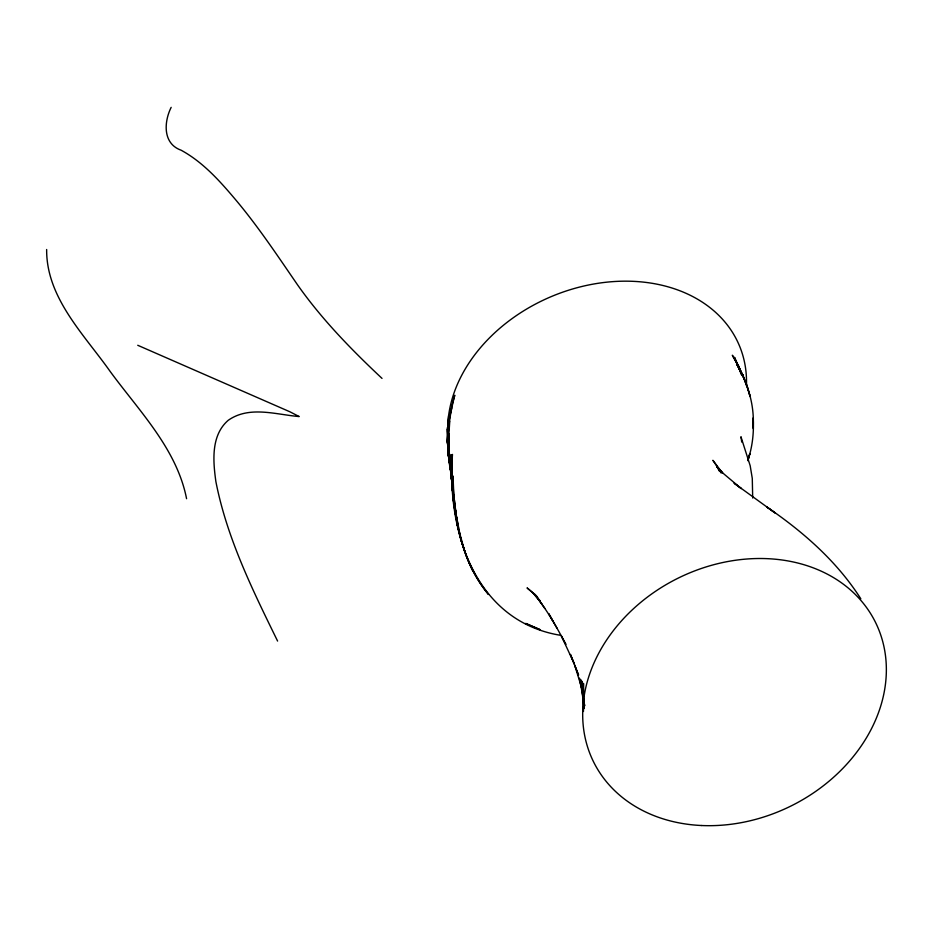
<?xml version="1.0" encoding="UTF-8"?>
<svg xmlns="http://www.w3.org/2000/svg" width="933" height="933" viewBox="0 0 933 933"><rect width="100%" height="100%" fill="white"/><g stroke="black" fill="none" stroke-linecap="round" stroke-linejoin="round"><path stroke-width="1.4" d="M450.044 463.491L448.423 454.931L447.642 430.591L447.63 443.56L450.103 466.313C445.333 442.592 448.82 418.427 454.768 395.265C446.604 421.413 445.881 449.356 451.549 476.087L449.018 458.395L448.097 432.387L448.575 456.459L450.091 466.325M583.463 711.482L583.475 683.376L583.335 698.619M753.129 428.632L753.176 417.914C754.062 432.282 752.499 446.884 747.788 460.529M447.642 430.591L447.42 442.032L448.423 454.931L450.196 463.421L449.834 460.622M753.176 427.361C754.074 413.004 751.636 398.578 746.587 385.142L750.12 396.513L747.018 385.457L742.505 374.53L736.522 363.917L742.75 375.113L746.82 386.157L742.505 374.53L742.75 375.113L737.233 364.337L743.006 376.92L738.411 365.876L732.335 355.216L739.519 368.22L741.653 375.089M453.963 501.464L451.479 478.734L451.222 454.942L451.595 478.862L453.963 501.464L451.595 478.862L452.412 454.418C446.709 530.784 474.792 621.483 560.873 635.361M449.228 457.846L447.455 440.668L448.621 415.733M448.715 417.494L447.42 442.032L449.111 456.155M752.698 498.012L752.278 478.372L750.179 465.707L740.942 436.749L741.758 442.102M452.12 478.897L449.216 453.8L452.073 480.542L449.018 458.395L448.878 434.043L448.12 445.321L448.575 456.459L450.138 464.984M449.764 421.145L448.12 445.321L451.024 472.261M449.065 419.43L451.677 408.246M747.939 460.599L749.864 453.578L747.811 460.202M171.159 107.353C163.87 121.978 162.657 143.659 181.084 150.19C203.359 162.319 220.386 181.643 236.504 200.793C258.779 227.43 277.976 256.4 297.627 284.962C321.862 319.389 351.414 349.653 382.017 378.401M137.746 345.28L289.941 411.803L299.201 416.561C275.818 414.59 249.403 405.47 228.258 420.282C210.823 435.314 213.004 461.042 215.885 481.603C226.859 537.921 252.528 589.924 277.591 641.064M537.42 596.875L527.063 587.907L535.565 594.857M533.466 593.47L536.51 596.082M533.151 593.236L539.927 600.677L534.434 594.578C547.065 609.739 556.628 627.104 565.876 644.446L561.421 636.049L574.378 664.004L570.413 654.406L578.577 675.165L574.67 665.077L582.18 689.475L579.393 678.163L584.664 705.826L580.641 679.597L584.081 708.59L582.075 681.3L583.032 696.006M716.836 466.302L721.197 472.914L712.905 460.296L722.492 473.019L716.999 466.92L724.031 474.069L741.292 488.577L734.084 483.189L775.078 512.905L767.031 507.144C803.313 531.88 837.099 561.526 860.844 598.834M544.814 608.398L537.116 597.225L541.77 603.989M557.048 628.259L548.767 613.739L553.082 621.331M717.255 466.908L718.363 469.229M740.802 371.252L734.434 357.234L741.525 374.495M454.721 507.12L453.461 500.706L452.039 477.544C453.065 509.523 458.698 541.781 472.716 570.774M465.45 553.689C470.768 568.465 478.477 582.367 488.507 594.461C461.508 561.573 453.17 517.57 452.983 475.958L454.383 507.33L456.412 519.308L452.517 488.554L453.461 500.706L455.852 512.1M740.767 372.699L738.411 365.876L740.569 372.185M718.573 468.856L719.378 471.235M451.117 471.597L450.312 467.736L451.059 470.395M450.312 467.736L451.012 470.232M449.379 455.222L448.89 452.4L449.939 456.4L449.391 453.601M448.89 452.4L449.869 456.26M460.214 536.125L457.24 524.323L453.741 494.805L457.24 524.323L464.774 551.543L460.96 539.927L455.631 511.902L458.488 527.623M451.012 472.191L449.018 458.395L448.878 434.043M448.551 453.59L449.205 456.424M186.577 498.712C176.78 448.901 139.239 411.15 110.211 371.521C84.168 334.597 46.218 297.709 46.65 249.508M455.234 509.686L455.736 512.252M451.502 474.78L451.992 477.556L449.753 460.972L452.073 481.335M452.575 484.017L453.088 486.746M450.662 467.83L451.187 470.675M448.901 447.117L449.776 465.054L451.012 472.005M448.365 446.639L447.7 439.455L448.388 443.537M454.184 502.817L454.849 506.864M449.776 465.054L451.549 476.087M449.671 460.669L450.126 463.503M452.085 479.469L450.557 469.451L452.073 480.542M453.811 499.61L452.33 489.778L451.992 466.558M454.243 502.421L454.884 506.631M448.283 447.805L447.432 428.982L448.318 446.417M447.7 439.455L448.272 443.408M453.053 489.627L451.479 478.734L450.277 457.776L453.018 490.117L452.447 484.332M453.018 490.117L451.479 478.734L451.234 466.792L452.587 490.676L451.595 478.862M448.353 449.181L447.42 442.032L447.478 427.524L448.341 442.72M448.726 452.039L449.286 456.33M447.455 440.668L448.26 447.187M452.015 480.005L450.721 467.001L451.56 478.547M448.132 438.393A154.342 118.106 -22.9 0 1 593.166 284.11A154.342 118.106 -22.9 0 1 746.47 384.653M539.81 629.542L525.804 623.477L539.81 629.542M701.616 825.518A157.28 127.133 -26.3 0 0 879.341 631.128A157.28 127.133 -26.3 0 0 622.603 619.629A157.28 127.133 -26.3 0 0 701.616 825.518"/></g></svg>
